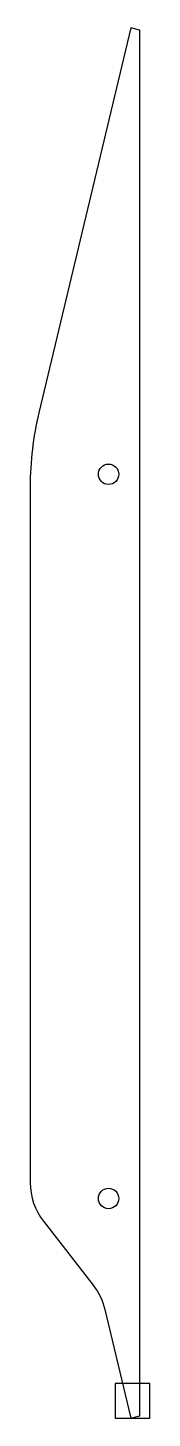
# Model space of a CAD drawing. Extents: x 185 to 223, y -1 to 441.
import ezdxf

# ---------------------------------------------------------------- set-up
doc = ezdxf.new("R2010")
doc.units = 0
doc.layers.get('0').update_dxf_attribs({"linetype": 'CONTINUOUS'})

msp = doc.modelspace()

# ---------------------------------------------------------------- linework, layer by layer
at = {"color": 7, "linetype": 'CONTINUOUS'}
msp.add_lwpolyline([(217.1, 440.78), (187.76, 318.5, 0.058947), (185, 295.17), (185, 74.07, 0.167343), (189.24, 61.75), (205.12, 41.42, -0.107337), (208.81, 33.78), (217.1, -0.78), (220, 0), (220, 440)], format="xyb", close=True, dxfattribs=at)
msp.add_lwpolyline([(223.15, -0.78), (223.15, 10.22), (217.1, 10.22), (212.14, 10.22), (212.14, -0.78)], close=True)
for centre in [(210, 299), (210, 69)]:
    msp.add_circle(centre, 3.25)

doc.saveas('drawing.dxf')
